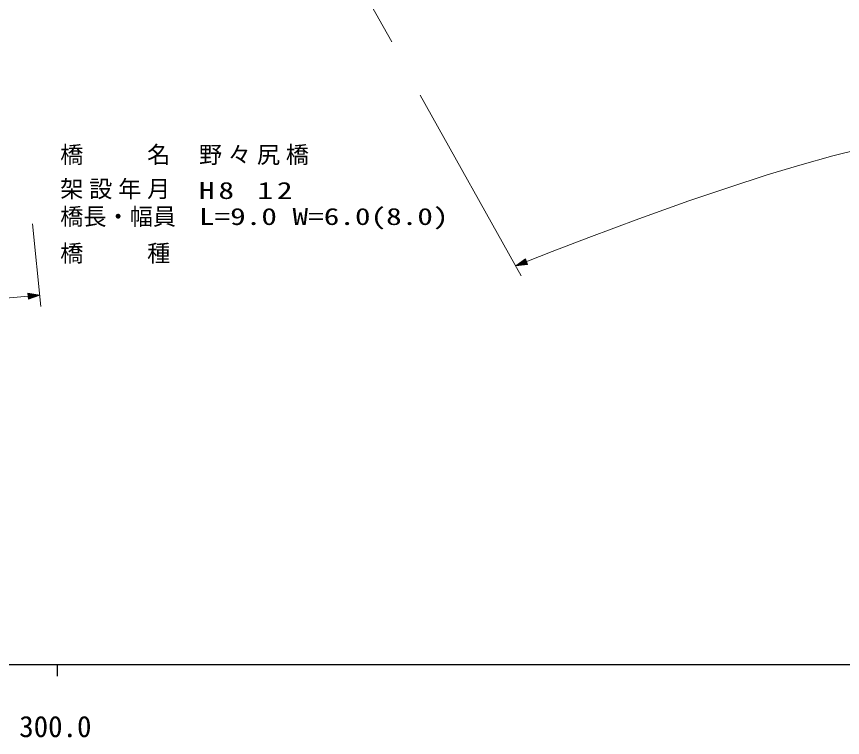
# Model space of a CAD drawing. Units: millimetres, scale not verified. Extents: x 40000 to 680000, y 20000 to 380000.
# Drawn here: x 364493 to 435781, y 198715 to 260921 of the extents above; entities that cross this region are included whole.
import ezdxf
from ezdxf.enums import TextEntityAlignment as Align

# ---------------------------------------------------------------- set-up
doc = ezdxf.new("R2010")
doc.units = ezdxf.units.MM
doc.header["$LTSCALE"] = 1000
doc.linetypes.add('USER2', pattern=[10, 7.868852, -0.983607, 0.163934, -0.983607])
for name, color, linetype, lineweight in [('M-TTL-BAND', 7, 'Continuous', 25), ('S-BGD', 1, 'Continuous', 13), ('S-BGD-HTXT', 6, 'Continuous', 13)]:
    doc.layers.add(name, color=color, linetype=linetype, lineweight=lineweight)
doc.styles.add('ＭＳ ゴシック', font='')
doc.styles.get('ＭＳ ゴシック').set_extended_font_data('MS Gothic')

msp = doc.modelspace()

# ---------------------------------------------------------------- linework, layer by layer
at = {"layer": 'M-TTL-BAND'}
for p, q in [((40000, 205000), (579000, 205000)), ((368000, 205000), (368000, 204000))]:
    msp.add_line(p, q, dxfattribs=at)
at = {"layer": 'S-BGD'}
for p, q in [((407670, 239458), (408417, 239956)), ((408563, 239557), (407672, 239459)), ((407766, 239493), (408395, 239908)), ((408514, 239579), (407766, 239493)), ((407860, 239527), (408372, 239860)), ((408466, 239602), (407860, 239527)), ((407957, 239562), (408350, 239812)), ((408418, 239624), (407957, 239562)), ((408051, 239597), (408327, 239764)), ((408370, 239647), (408051, 239597)), ((408147, 239632), (408305, 239716)), ((408314, 239693), (408147, 239632)), ((408322, 239669), (408147, 239632)), ((408305, 239716), (408322, 239669)), ((408327, 239764), (408370, 239647)), ((408350, 239812), (408418, 239624)), ((408372, 239860), (408466, 239602)), ((408395, 239908), (408514, 239579)), ((408417, 239956), (408563, 239557)), ((365546, 236585), (365507, 237008)), ((365507, 237008), (366393, 236877)), ((366395, 236877), (365546, 236585)), ((365580, 236625), (365548, 236974)), ((365548, 236974), (366293, 236868)), ((366293, 236868), (365580, 236625)), ((365614, 236666), (365589, 236940)), ((365589, 236940), (366194, 236858)), ((366194, 236858), (365614, 236666)), ((365648, 236707), (365629, 236906)), ((365629, 236906), (366092, 236849)), ((366092, 236849), (365648, 236707)), ((365682, 236748), (365670, 236872)), ((365670, 236872), (365992, 236840)), ((365992, 236840), (365682, 236748)), ((365716, 236789), (365711, 236839)), ((365711, 236839), (365890, 236830)), ((365713, 236814), (365890, 236830)), ((365890, 236830), (365716, 236789))]:
    msp.add_line(p, q, dxfattribs=at)
at = {"layer": 'S-BGD-HTXT', "linetype": 'USER2'}
msp.add_line((379122, 290211), (396876, 258744), dxfattribs=at)
at = {"layer": 'S-BGD-HTXT'}
for p, q in [((399344, 254125), (408062, 238550)), ((437411, 249524), (434940, 248892)), ((434940, 248892), (432111, 248101)), ((432111, 248101), (429291, 247250)), ((429291, 247250), (425892, 246154)), ((425892, 246154), (422531, 245008)), ((422531, 245008), (418197, 243453)), ((418197, 243453), (413890, 241844)), ((366597, 235892), (365884, 243024)), ((413890, 241844), (410729, 240638)), ((410729, 240638), (407574, 239423)), ((408428, 240000), (407574, 239423)), ((407574, 239423), (408599, 239530)), ((408599, 239530), (408428, 240000)), ((287592, 229533), (366498, 236887)), ((366498, 236887), (365479, 237043)), ((365479, 237043), (365525, 236545)), ((365525, 236545), (366498, 236887))]:
    msp.add_line(p, q, dxfattribs=at)

# ---------------------------------------------------------------- texts
at = {"layer": 'M-TTL-BAND', "style": 'ＭＳ ゴシック'}
msp.add_text('300.0', height=1833, dxfattribs=at).set_placement((367844, 198195), align=Align.BOTTOM_CENTER)
at = {"layer": 'S-BGD', "style": 'ＭＳ ゴシック'}
msp.add_text('橋長・幅員', height=1466, dxfattribs=at).set_placement((368264, 242494), align=Align.BOTTOM_LEFT)
at = {"layer": 'S-BGD', "style": 'ＭＳ ゴシック', "width": 1.35}
msp.add_text('L=9.0 W=6.0(8.0)', height=1466, dxfattribs=at).set_placement((380238, 242494), align=Align.BOTTOM_LEFT)
at = {"layer": 'S-BGD', "char_height": 1466, "attachment_point": 7, "style": 'ＭＳ ゴシック'}
for s, insert in [('\\T1.25;橋\u3000\u3000名', (368264, 248107)), ('\\T1.25;野々尻橋', (380238, 248107)), ('\\T1.25;架設年月', (368264, 245156)), ('\\T1.25;\\W1.35;H8\\~12', (380238, 245156)), ('\\T1.25;橋\u3000\u3000種', (368264, 239604))]:
    msp.add_mtext(s, dxfattribs=dict(at, insert=insert))

doc.saveas('drawing.dxf')
